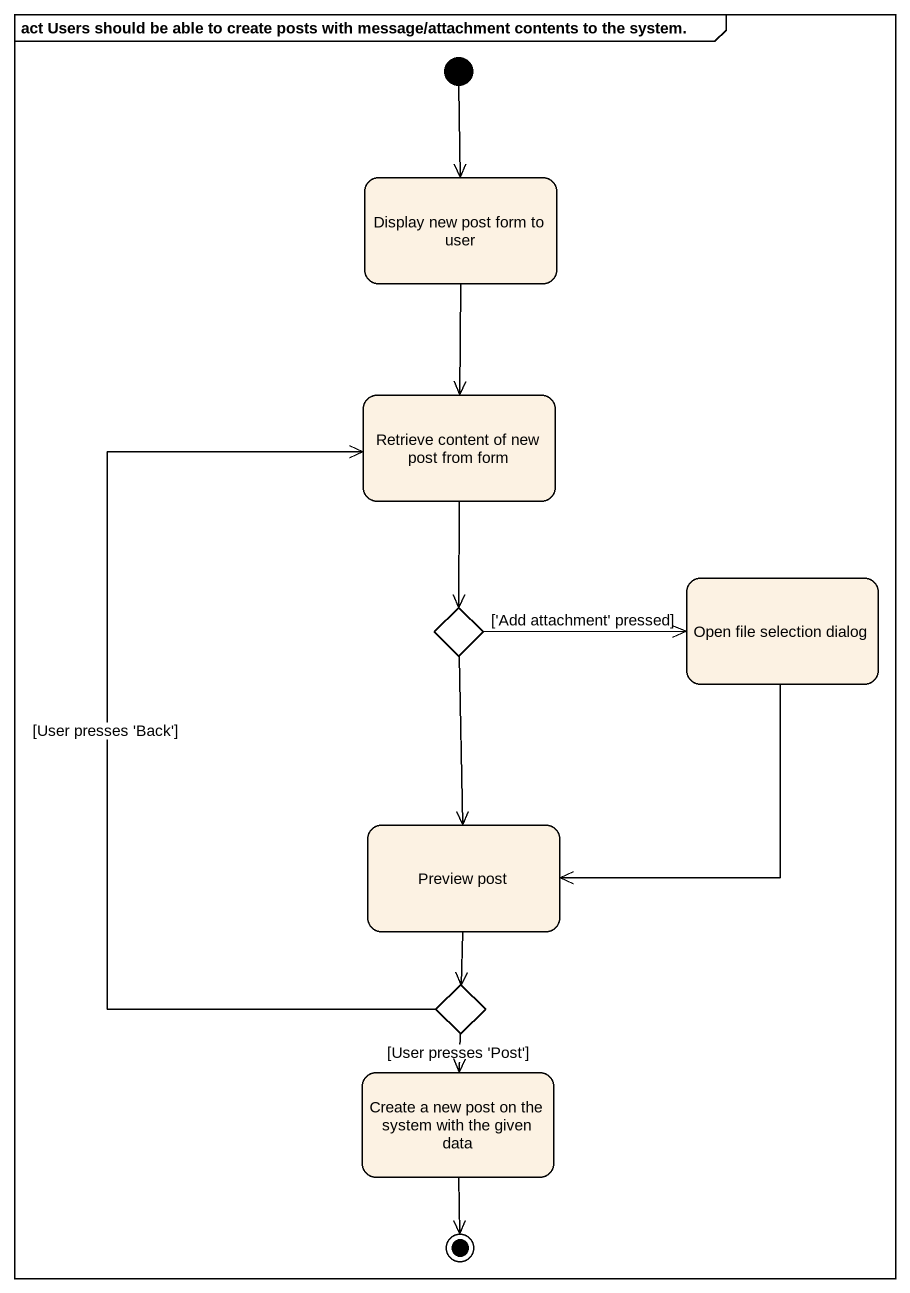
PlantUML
@startuml
mainframe act Users should be able to create posts with message/attachment contents to the system.
hide empty description
state "Display new post form to user" as Display_new_post_form_to
state "Retrieve content of new post from form" as Retrieve_content_of_new
state choice1 <<choice>>
state "Open file selection dialog" as Open_file_selection_dialog
state "Preview post" as Preview_post
state choice2 <<choice>>
state "Create a new post on the system with the given data" as Create_a_new_post_on_the
[*] --> Display_new_post_form_to
Display_new_post_form_to --> Retrieve_content_of_new
Retrieve_content_of_new --> choice1
choice1 -right-> Open_file_selection_dialog : ['Add attachment' pressed]
choice1 --> Preview_post
Open_file_selection_dialog --> Preview_post
Preview_post --> choice2
choice2 -up-> Retrieve_content_of_new : [User presses 'Back']
choice2 --> Create_a_new_post_on_the : [User presses 'Post']
Create_a_new_post_on_the --> [*]
@enduml
